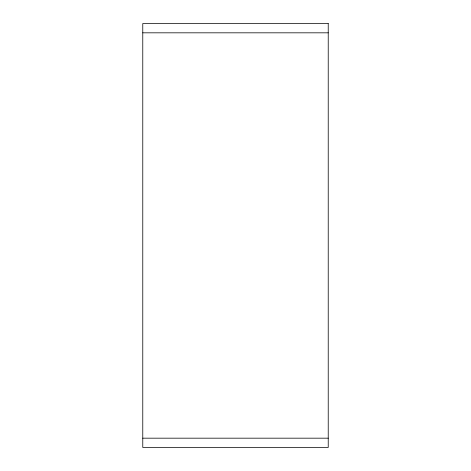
<?xml version="1.0" encoding="UTF-8"?>
<svg xmlns="http://www.w3.org/2000/svg" width="471" height="471" viewBox="0 0 471 471"><rect width="100%" height="100%" fill="white"/><g stroke="black" fill="none" stroke-linecap="round" stroke-linejoin="round"><path stroke-width="0.71" d="M142.772 32.823L328.228 32.823M142.772 438.177L328.228 438.177M328.228 23.55L142.772 23.55L142.772 447.45L328.228 447.45L328.228 23.55"/></g></svg>
